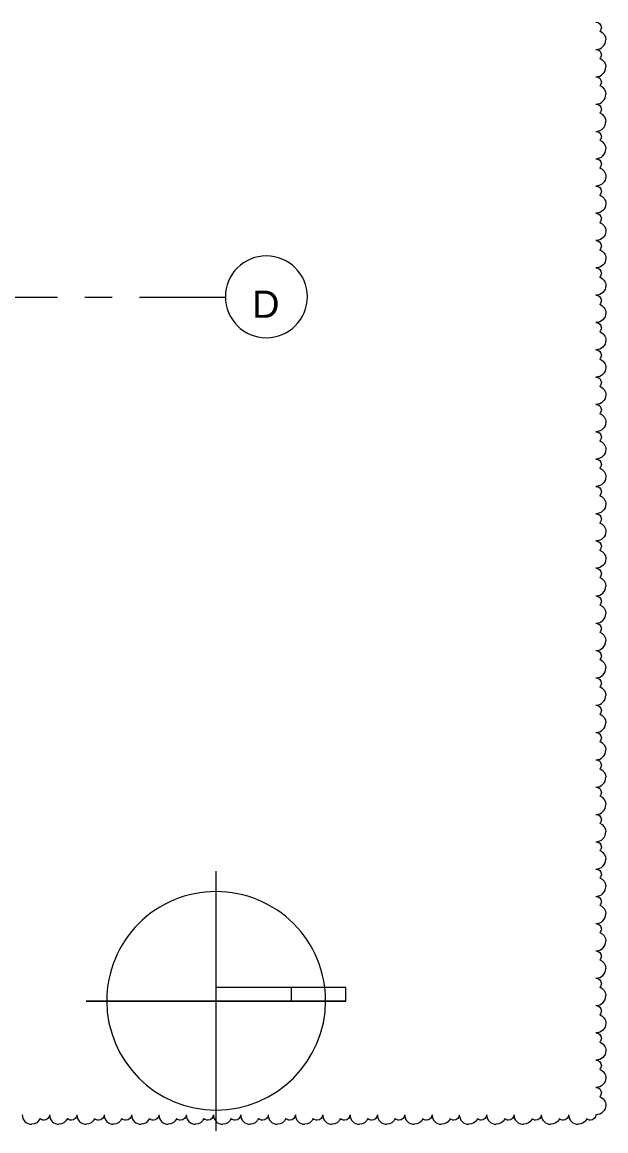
# Model space of a CAD drawing. Header units: inches. Extents: x -293 to 39679, y -468 to 488.
# Drawn here: x 642.92 to 664.77, y 331.28 to 372.82 of the extents above; entities that cross this region are included whole.
import ezdxf

# ---------------------------------------------------------------- set-up
doc = ezdxf.new("R2010")
doc.units = ezdxf.units.IN
doc.header["$MEASUREMENT"] = 0
doc.layers.add('PDF_Geometry', color=7, linetype='Continuous')
doc.layers.add('PDF_Text', color=7, linetype='Continuous')
doc.styles.add('PDF Arial', font='arial.ttf')

msp = doc.modelspace()

# ---------------------------------------------------------------- linework, layer by layer
at = {"layer": 'PDF_Geometry', "color": 161, "lineweight": 9, "true_color": 0xa9a9ff}
for points in [[(640.14724, 362.51865), (644.24051, 362.51865)], [(645.26579, 362.51931), (646.2885, 362.51931)], [(647.31271, 362.51935), (650.53124, 362.51935)]]:
    msp.add_lwpolyline(points, dxfattribs=at)
at = {"layer": 'PDF_Geometry', "lineweight": 9}
for points in [[(650.17545, 341.00541), (650.17545, 331.27855)], [(650.17545, 336.65366), (650.17545, 336.13521)], [(655.03192, 336.65347), (650.17549, 336.65347)], [(655.03192, 336.65347), (652.98553, 336.65347)], [(652.98615, 336.65386), (652.98615, 336.13545)], [(655.03192, 336.13523), (655.03192, 336.65347)], [(655.03192, 336.13523), (655.03192, 336.65347)], [(645.31907, 336.13523), (655.03192, 336.13523)], [(655.03192, 336.13523), (645.31907, 336.13523)], [(650.17549, 336.13523), (655.03192, 336.13523)], [(652.98553, 336.13523), (655.03192, 336.13523)]]:
    msp.add_lwpolyline(points, dxfattribs=at)
at = {"layer": 'PDF_Geometry', "lineweight": 18}
for centre, radius, start, end in [((664.40742, 372.16248), 0.36634, 269.706679, 0.293321), ((664.40724, 371.13941), 0.36652, 269.736011, 0.298288), ((664.40742, 370.11618), 0.36634, 269.706679, 0.293321), ((664.40724, 369.0931), 0.36652, 269.736011, 0.298288), ((664.40742, 368.06988), 0.36634, 269.706679, 0.293321), ((664.40742, 351.68578), 0.36634, 269.706679, 0.293321), ((664.40738, 350.66257), 0.36638, 269.71411, 0.320188), ((664.40724, 349.63945), 0.36652, 269.736011, 0.298288), ((664.40738, 348.61627), 0.36638, 269.71411, 0.320188), ((664.40724, 347.59314), 0.36652, 269.736011, 0.298288), ((664.40742, 346.56992), 0.36634, 269.706679, 0.293321), ((664.40724, 345.54684), 0.36652, 269.736011, 0.298288), ((664.40742, 344.52361), 0.36634, 269.706679, 0.293321), ((664.40724, 343.50054), 0.36652, 269.736011, 0.298288), ((664.40742, 342.47731), 0.36634, 269.706679, 0.293321), ((664.40724, 341.45424), 0.36652, 269.736011, 0.298288), ((664.40742, 340.43101), 0.36634, 269.706679, 0.293321), ((664.40724, 339.40793), 0.36652, 269.736011, 0.298288), ((664.40742, 338.3847), 0.36634, 269.706679, 0.293321), ((664.40724, 337.36163), 0.36652, 269.736011, 0.298288), ((664.40742, 336.3384), 0.36634, 269.706679, 0.293321), ((643.27049, 331.87607), 0.35185, 179.51698, 270.48302), ((644.29355, 331.87609), 0.35196, 179.532221, 270.29951), ((645.31691, 331.87644), 0.35236, 179.626721, 270.406992), ((646.33852, 331.87512), 0.35102, 179.402696, 270.461854), ((647.36442, 331.8764), 0.35171, 179.513904, 270.520009), ((648.38738, 331.87641), 0.35168, 179.507741, 270.356003), ((649.41047, 331.87627), 0.35177, 179.52348, 270.168571), ((650.43269, 331.87541), 0.35098, 179.392946, 270.469983), ((651.45537, 331.87708), 0.35273, 179.683501, 270.350818), ((652.47895, 331.87753), 0.35328, 179.775127, 270.431096), ((653.50071, 331.87617), 0.35199, 179.569006, 270.46552), ((654.52436, 331.8765), 0.35258, 179.633889, 270.538949), ((655.54735, 331.87645), 0.3525, 179.627907, 270.372093), ((656.57319, 331.87771), 0.35303, 179.720495, 270.453392), ((657.59531, 331.87606), 0.35172, 179.511697, 270.488303), ((658.61828, 331.87604), 0.35162, 179.505409, 270.319107), ((659.63989, 331.87651), 0.35231, 179.593195, 270.371665), ((660.66336, 331.87683), 0.35268, 179.664562, 270.476213), ((661.68649, 331.87676), 0.3527, 179.681059, 270.283584), ((662.71016, 331.87719), 0.35325, 179.747474, 270.358728), ((663.73412, 331.87652), 0.35187, 179.535166, 270.393703)]:
    msp.add_arc(centre, radius, start, end, dxfattribs=at)
at = {"layer": 'PDF_Geometry', "color": 253, "lineweight": 9, "true_color": 0xa9a9a9}
for centre, radius, start, end in [((652.05494, 362.53573), 1.5249, 89.904321, 180.111703), ((652.06222, 362.52294), 1.5377, 0.366014, 90.176163), ((652.0665, 362.52765), 1.53646, 179.809638, 269.663911), ((652.05066, 362.54045), 1.54924, 270.252605, 359.715643)]:
    msp.add_arc(centre, radius, start, end, dxfattribs=at)
at = {"layer": 'PDF_Geometry', "lineweight": 9}
for centre, radius, start, end in [((650.17175, 336.15466), 4.0872, 89.924637, 180.07836), ((650.18439, 336.1437), 4.09816, 0.075047, 90.101473), ((650.18033, 336.15227), 4.09578, 180.044782, 269.955218), ((650.17579, 336.16328), 4.10678, 270.018679, 359.801805)]:
    msp.add_arc(centre, radius, start, end, dxfattribs=at)
at = {"layer": 'PDF_Geometry', "lineweight": 18}
for points in [[(664.40425, 372.81886), (664.51444, 372.81886), (664.6092, 372.7371), (664.6092, 372.61413)], [(664.6092, 372.61413), (664.6092, 372.57336), (664.58276, 372.5187), (664.55411, 372.47771)], [(664.55548, 372.49177), (664.67895, 372.43731), (664.77375, 372.30084), (664.77375, 372.16436)], [(664.40425, 371.79563), (664.51444, 371.79563), (664.6092, 371.71387), (664.6092, 371.59112)], [(664.6092, 371.59112), (664.6092, 371.55012), (664.58276, 371.49569), (664.55411, 371.4547)], [(664.55548, 371.46873), (664.67895, 371.41405), (664.77375, 371.27779), (664.77375, 371.14132)], [(664.40425, 370.77262), (664.51444, 370.77262), (664.6092, 370.69063), (664.6092, 370.56788)], [(664.6092, 370.56788), (664.6092, 370.52689), (664.58276, 370.47246), (664.55411, 370.43146)], [(664.55548, 370.44547), (664.67895, 370.39101), (664.77375, 370.25453), (664.77375, 370.11805)], [(664.40425, 369.74938), (664.51444, 369.74938), (664.6092, 369.66762), (664.6092, 369.54487)], [(664.6092, 369.54487), (664.6092, 369.50388), (664.58276, 369.44922), (664.55411, 369.40845)], [(664.55548, 369.42243), (664.67895, 369.36775), (664.77375, 369.23149), (664.77375, 369.09501)], [(664.40425, 368.72615), (664.51444, 368.72615), (664.6092, 368.64439), (664.6092, 368.52163)], [(664.6092, 368.52163), (664.6092, 368.48064), (664.58276, 368.42621), (664.55411, 368.38522)], [(664.55548, 368.39917), (664.67895, 368.34471), (664.77375, 368.20823), (664.77375, 368.07175)], [(664.40425, 367.70313), (664.51444, 367.70313), (664.6092, 367.62115), (664.6092, 367.4984)], [(664.54225, 367.36246), (664.67895, 367.30778), (664.77375, 367.18519), (664.77375, 367.03504)], [(664.6092, 367.4984), (664.6092, 367.45763), (664.58276, 367.40297), (664.55411, 367.36198)], [(664.77375, 367.03504), (664.77375, 366.8441), (664.6106, 366.68028), (664.40555, 366.68028)], [(664.40425, 366.6799), (664.51444, 366.6799), (664.6092, 366.59814), (664.6092, 366.47539)], [(664.6092, 366.47539), (664.6092, 366.4344), (664.58276, 366.37974), (664.55411, 366.33897)], [(664.77375, 366.01178), (664.77375, 365.82084), (664.6106, 365.65724), (664.40555, 365.65724)], [(664.54225, 366.3392), (664.67895, 366.28474), (664.77375, 366.16193), (664.77375, 366.01178)], [(664.40425, 365.65689), (664.51444, 365.65689), (664.6092, 365.57491), (664.6092, 365.45215)], [(664.54225, 365.31615), (664.67895, 365.26147), (664.77375, 365.13889), (664.77375, 364.98874)], [(664.6092, 365.45215), (664.6092, 365.41116), (664.58276, 365.35673), (664.55411, 365.31574)], [(664.77375, 364.98874), (664.77375, 364.7978), (664.6106, 364.63398), (664.40555, 364.63398)], [(664.40425, 364.63365), (664.51444, 364.63365), (664.6092, 364.55167), (664.6092, 364.42892)], [(664.6092, 364.42892), (664.6092, 364.38815), (664.58276, 364.33349), (664.55411, 364.2925)], [(664.77375, 363.96548), (664.77375, 363.77454), (664.6106, 363.61094), (664.40555, 363.61094)], [(664.54225, 364.29289), (664.67895, 364.23843), (664.77375, 364.11562), (664.77375, 363.96548)], [(664.40425, 363.61042), (664.51444, 363.61042), (664.6092, 363.52866), (664.6092, 363.40591)], [(664.54225, 363.26985), (664.67895, 363.21517), (664.77375, 363.09258), (664.77375, 362.94243)], [(664.6092, 363.40591), (664.6092, 363.36491), (664.58276, 363.31026), (664.55411, 363.26949)], [(664.77375, 362.94243), (664.77375, 362.7515), (664.6106, 362.58768), (664.40555, 362.58768)], [(664.40425, 362.58741), (664.51444, 362.58741), (664.6092, 362.50542), (664.6092, 362.38267)], [(664.54225, 362.24659), (664.67895, 362.19213), (664.77375, 362.06932), (664.77375, 361.91917)], [(664.6092, 362.38267), (664.6092, 362.34168), (664.58276, 362.28725), (664.55411, 362.24625)], [(664.77375, 361.91917), (664.77375, 361.72823), (664.6106, 361.56464), (664.40555, 361.56464)], [(664.40425, 361.56417), (664.51444, 361.56417), (664.6092, 361.48241), (664.6092, 361.35944)], [(664.54225, 361.22355), (664.67895, 361.16887), (664.77375, 361.04606), (664.77375, 360.89613)], [(664.6092, 361.35944), (664.6092, 361.31867), (664.58276, 361.26401), (664.55411, 361.22302)], [(664.77375, 360.89613), (664.77375, 360.70519), (664.6106, 360.54137), (664.40555, 360.54137)], [(664.40425, 360.54094), (664.51444, 360.54094), (664.6092, 360.45918), (664.6092, 360.33642)], [(664.54225, 360.20029), (664.67895, 360.14583), (664.77375, 360.02302), (664.77375, 359.87287)], [(664.6092, 360.33642), (664.6092, 360.29543), (664.58276, 360.24078), (664.55411, 360.20001)], [(664.77375, 359.87287), (664.77375, 359.68193), (664.6106, 359.51833), (664.40555, 359.51833)], [(664.40425, 359.51792), (664.51444, 359.51792), (664.6092, 359.43594), (664.6092, 359.31319)], [(664.54225, 359.17725), (664.67895, 359.12257), (664.77375, 358.99976), (664.77375, 358.84983)], [(664.6092, 359.31319), (664.6092, 359.2722), (664.58276, 359.21776), (664.55411, 359.17677)], [(664.40425, 358.49469), (664.51444, 358.49469), (664.6092, 358.41293), (664.6092, 358.29018)], [(664.77375, 358.84983), (664.77375, 358.65889), (664.6106, 358.49507), (664.40555, 358.49507)], [(664.54225, 358.15398), (664.67895, 358.09952), (664.77375, 357.97672), (664.77375, 357.82657)], [(664.6092, 358.29018), (664.6092, 358.24919), (664.58276, 358.19453), (664.55411, 358.15376)], [(664.77375, 357.82657), (664.77375, 357.63563), (664.6106, 357.47203), (664.40555, 357.47203)], [(664.40425, 357.47146), (664.51444, 357.47146), (664.6092, 357.3897), (664.6092, 357.26694)], [(664.6092, 357.26694), (664.6092, 357.22595), (664.58276, 357.17152), (664.55411, 357.13053)], [(664.54225, 357.13094), (664.67895, 357.07626), (664.77375, 356.95345), (664.77375, 356.80353)], [(664.40425, 356.44844), (664.51444, 356.44844), (664.6092, 356.36646), (664.6092, 356.24371)], [(664.77375, 356.80353), (664.77375, 356.61259), (664.6106, 356.44877), (664.40555, 356.44877)], [(664.54225, 356.10768), (664.67895, 356.05322), (664.77375, 355.93041), (664.77375, 355.78026)], [(664.6092, 356.24371), (664.6092, 356.20294), (664.58276, 356.14828), (664.55411, 356.10729)], [(664.77375, 355.78026), (664.77375, 355.58933), (664.6106, 355.42573), (664.40555, 355.42573)], [(664.40425, 355.42521), (664.51444, 355.42521), (664.6092, 355.34345), (664.6092, 355.22069)], [(664.6092, 355.22069), (664.6092, 355.1797), (664.58276, 355.12505), (664.55411, 355.08428)], [(664.77375, 354.75722), (664.77375, 354.56606), (664.6106, 354.40247), (664.40555, 354.40247)], [(664.54225, 355.08464), (664.67895, 355.02996), (664.77375, 354.90715), (664.77375, 354.75722)], [(664.40425, 354.40198), (664.51444, 354.40198), (664.6092, 354.32021), (664.6092, 354.19746)], [(664.54225, 354.06138), (664.67895, 354.00692), (664.77375, 353.88411), (664.77375, 353.73396)], [(664.6092, 354.19746), (664.6092, 354.15647), (664.58276, 354.10204), (664.55411, 354.06104)], [(664.77375, 353.73396), (664.77375, 353.54302), (664.6106, 353.3792), (664.40555, 353.3792)], [(664.40425, 353.37896), (664.51444, 353.37896), (664.6092, 353.29698), (664.6092, 353.17423)], [(664.6092, 353.17423), (664.6092, 353.13346), (664.58276, 353.0788), (664.55411, 353.03781)], [(664.77375, 352.71092), (664.77375, 352.51976), (664.6106, 352.35616), (664.40555, 352.35616)], [(664.54225, 353.03834), (664.67895, 352.98366), (664.77375, 352.86085), (664.77375, 352.71092)], [(664.40425, 352.35573), (664.51444, 352.35573), (664.6092, 352.27397), (664.6092, 352.15121)], [(664.6092, 352.15121), (664.6092, 352.09656), (664.58276, 352.0419), (664.55411, 352.00113)], [(664.55548, 352.01508), (664.67895, 351.96062), (664.77375, 351.82414), (664.77375, 351.68766)], [(664.40425, 351.31905), (664.51444, 351.31905), (664.6092, 351.23707), (664.6092, 351.11432)], [(664.6092, 351.11432), (664.6092, 351.07332), (664.58276, 351.01889), (664.55411, 350.9779)], [(664.55548, 350.99203), (664.67895, 350.93735), (664.77375, 350.80088), (664.77375, 350.66462)], [(664.40425, 350.29582), (664.51444, 350.29582), (664.6092, 350.21406), (664.6092, 350.0913)], [(664.6092, 350.0913), (664.6092, 350.05031), (664.58276, 349.99566), (664.55411, 349.95467)], [(664.55548, 349.96877), (664.67895, 349.91431), (664.77375, 349.77783), (664.77375, 349.64136)], [(664.40425, 349.27258), (664.51444, 349.27258), (664.6092, 349.19082), (664.6092, 349.06807)], [(664.6092, 349.06807), (664.6092, 349.02708), (664.58276, 348.97264), (664.55411, 348.93165)], [(664.55548, 348.94573), (664.67895, 348.89105), (664.77375, 348.75457), (664.77375, 348.61831)], [(664.40425, 348.24957), (664.51444, 348.24957), (664.6092, 348.16759), (664.6092, 348.04483)], [(664.6092, 348.04483), (664.6092, 348.00406), (664.58276, 347.94941), (664.55411, 347.90842)], [(664.55548, 347.92247), (664.67895, 347.86779), (664.77375, 347.73153), (664.77375, 347.59505)], [(664.40425, 347.22634), (664.51444, 347.22634), (664.6092, 347.14457), (664.6092, 347.02182)], [(664.6092, 347.02182), (664.6092, 346.98083), (664.58276, 346.92618), (664.55411, 346.8854)], [(664.55548, 346.89921), (664.67895, 346.84475), (664.77375, 346.70827), (664.77375, 346.57179)], [(664.40425, 346.2031), (664.51444, 346.2031), (664.6092, 346.12134), (664.6092, 345.99859)], [(664.6092, 345.99859), (664.6092, 345.9576), (664.58276, 345.90316), (664.55411, 345.86217)], [(664.55548, 345.87617), (664.67895, 345.82149), (664.77375, 345.68523), (664.77375, 345.54875)], [(664.40425, 345.18009), (664.51444, 345.18009), (664.6092, 345.09811), (664.6092, 344.97535)], [(664.6092, 344.97535), (664.6092, 344.93458), (664.58276, 344.87993), (664.55411, 344.83894)], [(664.55548, 344.85291), (664.67895, 344.79845), (664.77375, 344.66197), (664.77375, 344.52549)], [(664.40425, 344.15685), (664.51444, 344.15685), (664.6092, 344.07509), (664.6092, 343.95234)], [(664.6092, 343.95234), (664.6092, 343.91135), (664.58276, 343.85669), (664.55411, 343.81592)], [(664.55548, 343.82986), (664.67895, 343.77518), (664.77375, 343.63893), (664.77375, 343.50245)], [(664.40425, 343.13384), (664.51444, 343.13384), (664.6092, 343.05186), (664.6092, 342.92911)], [(664.6092, 342.92911), (664.6092, 342.88811), (664.58276, 342.83368), (664.55411, 342.79269)], [(664.55548, 342.8066), (664.67895, 342.75214), (664.77375, 342.61566), (664.77375, 342.47919)], [(664.40425, 342.11061), (664.51444, 342.11061), (664.6092, 342.02862), (664.6092, 341.90587)], [(664.6092, 341.90587), (664.6092, 341.8651), (664.58276, 341.81045), (664.55411, 341.76946)], [(664.55548, 341.78356), (664.67895, 341.72888), (664.77375, 341.59262), (664.77375, 341.45614)], [(664.40425, 341.08737), (664.51444, 341.08737), (664.6092, 341.00561), (664.6092, 340.88286)], [(664.6092, 340.88286), (664.6092, 340.84187), (664.58276, 340.78721), (664.55411, 340.74644)], [(664.55548, 340.7603), (664.67895, 340.70584), (664.77375, 340.56936), (664.77375, 340.43288)], [(664.40425, 340.06436), (664.51444, 340.06436), (664.6092, 339.98238), (664.6092, 339.85962)], [(664.6092, 339.85962), (664.6092, 339.81863), (664.58276, 339.7642), (664.55411, 339.72321)], [(664.55548, 339.73726), (664.67895, 339.68258), (664.77375, 339.54632), (664.77375, 339.40984)], [(664.40425, 339.04113), (664.51444, 339.04113), (664.6092, 338.95936), (664.6092, 338.83639)], [(664.6092, 338.83639), (664.6092, 338.79562), (664.58276, 338.74097), (664.55411, 338.69997)], [(664.55548, 338.714), (664.67895, 338.65954), (664.77375, 338.52306), (664.77375, 338.38658)], [(664.40425, 338.01789), (664.51444, 338.01789), (664.6092, 337.93613), (664.6092, 337.81338)], [(664.6092, 337.81338), (664.6092, 337.77239), (664.58276, 337.71795), (664.55411, 337.67696)], [(664.55548, 337.69096), (664.67895, 337.63628), (664.77375, 337.4998), (664.77375, 337.36354)], [(664.40425, 336.99488), (664.51444, 336.99488), (664.6092, 336.9129), (664.6092, 336.79014)], [(664.6092, 336.79014), (664.6092, 336.74915), (664.58276, 336.69472), (664.55411, 336.65373)], [(664.55548, 336.66769), (664.67895, 336.61324), (664.77375, 336.47676), (664.77375, 336.34028)], [(664.40425, 335.97164), (664.51444, 335.97164), (664.6092, 335.88988), (664.6092, 335.76713)], [(664.6092, 335.76713), (664.6092, 335.72614), (664.58276, 335.67148), (664.55411, 335.63071)], [(664.77375, 335.30357), (664.77375, 335.11263), (664.6106, 334.94881), (664.40555, 334.94881)], [(664.54225, 335.63098), (664.67895, 335.5763), (664.77375, 335.45349), (664.77375, 335.30357)], [(664.40425, 334.94841), (664.51444, 334.94841), (664.6092, 334.86665), (664.6092, 334.7439)], [(664.54225, 334.60772), (664.67895, 334.55326), (664.77375, 334.43045), (664.77375, 334.2803)], [(664.6092, 334.7439), (664.6092, 334.7029), (664.58276, 334.64847), (664.55411, 334.60748)], [(664.77375, 334.2803), (664.77375, 334.08937), (664.6106, 333.92577), (664.40555, 333.92577)], [(664.40425, 333.9254), (664.51444, 333.9254), (664.6092, 333.84341), (664.6092, 333.72066)], [(664.54225, 333.58468), (664.67895, 333.53), (664.77375, 333.40719), (664.77375, 333.25726)], [(664.6092, 333.72066), (664.6092, 333.67989), (664.58276, 333.62524), (664.55411, 333.58425)], [(664.77375, 333.25726), (664.77375, 333.06632), (664.6106, 332.90251), (664.40555, 332.90251)], [(664.40425, 332.90216), (664.51444, 332.90216), (664.6092, 332.8204), (664.6092, 332.69765)], [(664.54225, 332.56142), (664.67895, 332.50696), (664.77375, 332.38415), (664.77375, 332.234)], [(664.6092, 332.69765), (664.6092, 332.65666), (664.58276, 332.602), (664.55411, 332.56123)], [(664.77375, 332.234), (664.77375, 332.04306), (664.6106, 331.87946), (664.40555, 331.87946)], [(643.58676, 331.74251), (643.53281, 331.6062), (643.4104, 331.52424), (643.27346, 331.52424)], [(643.73692, 331.67491), (643.68291, 331.67491), (643.62891, 331.70212), (643.58737, 331.72933)], [(643.94254, 331.8795), (643.94254, 331.77025), (643.847, 331.67491), (643.73692, 331.67491)], [(644.60964, 331.74244), (644.55553, 331.60613), (644.43274, 331.52413), (644.29539, 331.52413)], [(644.76126, 331.67482), (644.70709, 331.67482), (644.65085, 331.70211), (644.61126, 331.7292)], [(644.96542, 331.8794), (644.96542, 331.77024), (644.86959, 331.67482), (644.76126, 331.67482)], [(645.63252, 331.74242), (645.57825, 331.60591), (645.45509, 331.52408), (645.31941, 331.52408)], [(645.78353, 331.67459), (645.7292, 331.67459), (645.67487, 331.70196), (645.63308, 331.72913)], [(645.98831, 331.87916), (645.98831, 331.77008), (645.89219, 331.67459), (645.78353, 331.67459)], [(646.6554, 331.74227), (646.60097, 331.60597), (646.47744, 331.52411), (646.34135, 331.52411)], [(646.80579, 331.67444), (646.7513, 331.67444), (646.69681, 331.70189), (646.65699, 331.72914)], [(647.01119, 331.8792), (647.01119, 331.77001), (646.91478, 331.67444), (646.80579, 331.67444)], [(647.68051, 331.74309), (647.62591, 331.60659), (647.50411, 331.5247), (647.36761, 331.5247)], [(647.83016, 331.67439), (647.77551, 331.67439), (647.72085, 331.70172), (647.67881, 331.72905)], [(648.03407, 331.87893), (648.03407, 331.76983), (647.93947, 331.67439), (647.83016, 331.67439)], [(648.70339, 331.74294), (648.64863, 331.60646), (648.52647, 331.52474), (648.38956, 331.52474)], [(648.85244, 331.67427), (648.79762, 331.67427), (648.7428, 331.70168), (648.70274, 331.72888)], [(649.05695, 331.879), (649.05695, 331.76978), (648.96207, 331.67427), (648.85244, 331.67427)], [(649.72627, 331.74294), (649.67135, 331.60647), (649.54882, 331.52451), (649.41151, 331.52451)], [(649.87471, 331.67408), (649.81973, 331.67408), (649.76686, 331.70157), (649.72457, 331.72885)], [(650.07983, 331.87878), (650.07983, 331.76967), (649.98467, 331.67408), (649.87471, 331.67408)], [(650.74915, 331.74268), (650.69407, 331.60623), (650.57118, 331.52444), (650.43557, 331.52444)], [(650.8991, 331.67407), (650.84396, 331.67407), (650.78881, 331.70143), (650.74852, 331.72858)], [(651.10272, 331.87874), (651.10272, 331.76951), (651.00727, 331.67407), (650.8991, 331.67407)], [(651.77204, 331.74259), (651.71678, 331.60617), (651.59566, 331.52435), (651.45753, 331.52435)], [(651.92361, 331.6749), (651.8683, 331.6749), (651.81512, 331.70213), (651.77257, 331.72935)], [(652.12782, 331.87954), (652.12782, 331.77041), (652.0321, 331.6749), (651.92361, 331.6749)], [(652.79492, 331.74251), (652.7395, 331.6061), (652.61802, 331.52426), (652.48161, 331.52426)], [(652.94588, 331.67465), (652.89255, 331.67465), (652.83708, 331.70196), (652.79654, 331.72927)], [(653.1507, 331.87947), (653.1507, 331.77023), (653.05469, 331.67465), (652.94588, 331.67465)], [(653.8178, 331.74244), (653.76222, 331.60606), (653.64038, 331.52419), (653.50357, 331.52419)], [(653.96816, 331.67464), (653.91467, 331.67464), (653.85903, 331.70181), (653.81838, 331.7292)], [(654.17359, 331.8792), (654.17359, 331.77007), (654.07729, 331.67464), (653.96816, 331.67464)], [(654.84068, 331.7424), (654.78708, 331.60583), (654.66274, 331.52394), (654.52767, 331.52394)], [(654.99259, 331.67446), (654.93679, 331.67446), (654.88314, 331.70171), (654.84236, 331.72918)], [(655.19647, 331.87919), (655.19647, 331.76996), (655.10204, 331.67446), (654.99259, 331.67446)], [(655.86356, 331.7422), (655.80981, 331.60588), (655.68725, 331.52396), (655.54964, 331.52396)], [(656.01488, 331.67434), (655.96107, 331.67434), (655.90511, 331.70167), (655.86421, 331.72901)], [(656.21935, 331.87903), (656.21935, 331.7699), (656.12465, 331.67434), (656.01488, 331.67434)], [(656.88867, 331.74293), (656.83476, 331.60664), (656.71184, 331.5247), (656.57598, 331.5247)], [(657.03716, 331.67431), (656.9832, 331.67431), (656.92923, 331.7015), (656.88822, 331.72892)], [(657.24223, 331.87894), (657.24223, 331.76972), (657.14725, 331.67431), (657.03716, 331.67431)], [(657.92489, 331.72917), (657.87082, 331.60633), (657.73457, 331.52435), (657.59831, 331.52435)], [(658.05945, 331.67416), (658.00532, 331.67416), (657.9512, 331.70144), (657.91007, 331.72872)], [(658.26511, 331.87874), (658.26511, 331.76963), (658.16986, 331.67416), (658.05945, 331.67416)], [(658.94777, 331.72898), (658.89355, 331.60621), (658.7569, 331.52443), (658.62024, 331.52443)], [(659.0839, 331.67414), (659.02962, 331.67414), (658.97317, 331.70149), (658.93409, 331.72863)], [(659.28799, 331.87866), (659.28799, 331.76967), (659.19246, 331.67414), (659.0839, 331.67414)], [(659.97066, 331.72892), (659.91627, 331.60601), (659.77922, 331.52421), (659.64218, 331.52421)], [(660.10842, 331.67488), (660.05398, 331.67488), (659.99954, 331.7021), (659.95817, 331.72932)], [(660.3131, 331.87957), (660.3131, 331.77026), (660.21729, 331.67488), (660.10842, 331.67488)], [(660.99354, 331.72879), (660.939, 331.60597), (660.80155, 331.52416), (660.66629, 331.52416)], [(661.13071, 331.67473), (661.07612, 331.67473), (661.02152, 331.70203), (660.98222, 331.72933)], [(661.33598, 331.87935), (661.33598, 331.77016), (661.2399, 331.67473), (661.13071, 331.67473)], [(662.01642, 331.72863), (661.96172, 331.60589), (661.82607, 331.52406), (661.68823, 331.52406)], [(662.15519, 331.67455), (662.10044, 331.67455), (662.04569, 331.70192), (662.00408, 331.7293)], [(662.35886, 331.87931), (662.35886, 331.77003), (662.2625, 331.67455), (662.15519, 331.67455)], [(663.0393, 331.72866), (662.98445, 331.60579), (662.84841, 331.52394), (662.71237, 331.52394)], [(663.17749, 331.67456), (663.12258, 331.67456), (663.06768, 331.7018), (663.02814, 331.72903)], [(663.38175, 331.87926), (663.38175, 331.7701), (663.2873, 331.67456), (663.17749, 331.67456)], [(664.06441, 331.7293), (664.0094, 331.60652), (663.87297, 331.52466), (663.73654, 331.52466)], [(664.19979, 331.67436), (664.14472, 331.67436), (664.09186, 331.70168), (664.05001, 331.72899)], [(664.40463, 331.87898), (664.40463, 331.76996), (664.30992, 331.67436), (664.19979, 331.67436)]]:
    msp.add_open_spline(points, degree=3, dxfattribs=at)

# ---------------------------------------------------------------- texts
at = {"layer": 'PDF_Text', "color": 253, "true_color": 0xa9a9a9, "insert": (651.52635, 361.742), "char_height": 1.02043, "attachment_point": 7, "style": 'PDF Arial'}
msp.add_mtext('D', dxfattribs=at)

doc.saveas('drawing.dxf')
